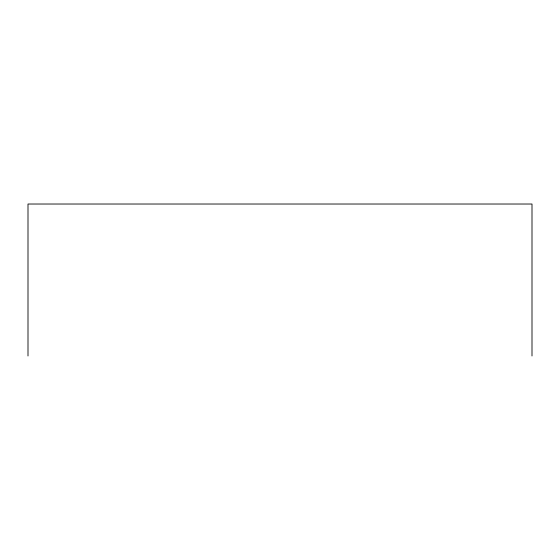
<?xml version="1.0" encoding="UTF-8"?>
<svg xmlns="http://www.w3.org/2000/svg" width="560" height="560" viewBox="0 0 560 560"><rect width="100%" height="100%" fill="white"/><g stroke="black" fill="none" stroke-linecap="round" stroke-linejoin="round"><path stroke-width="0.84" d="M532 355.978L532 204.022L28 204.022L28 355.978"/></g></svg>
